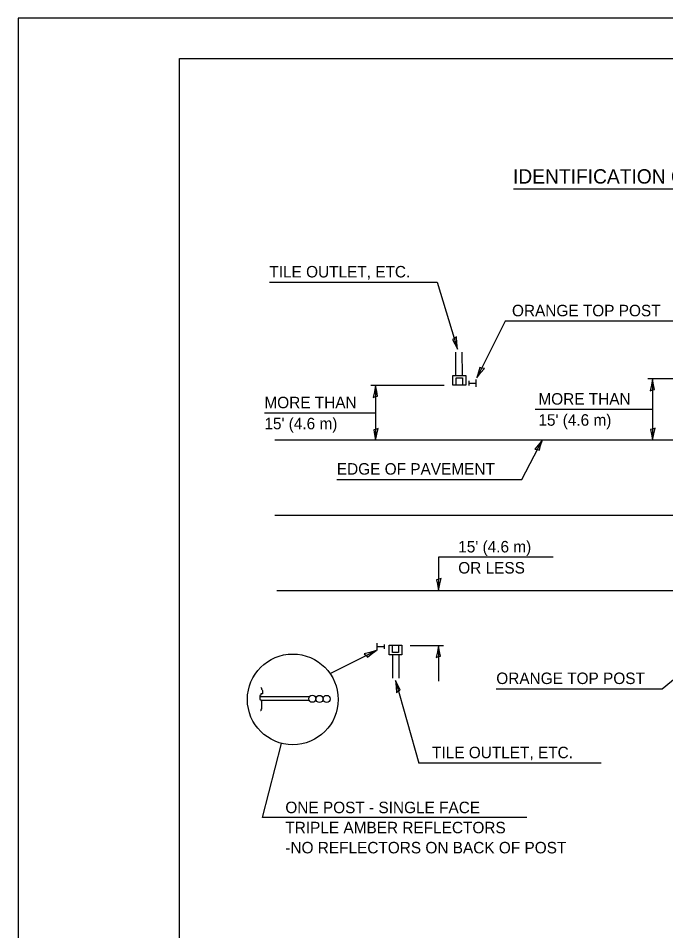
# Model space of a CAD drawing. Extents: x 99355 to 100035, y 99510 to 99962.
# Drawn here: x 99354.6 to 99515.2, y 99735.9 to 99962.2 of the extents above; entities that cross this region are included whole.
import ezdxf

# ---------------------------------------------------------------- set-up
doc = ezdxf.new("R2010")
doc.units = 0
for name, color, linetype in [('Design_EX_Roadway Dimensions', 7, 'Continuous'), ('Design_PR_PMK Symbols', 7, 'Continuous'), ('Design_PR_Roadway Dimensions', 7, 'Continuous'), ('Design_PR_Roadway Notes', 7, 'Continuous'), ('Level 2', 7, 'Continuous'), ('Level 29', 7, 'Continuous'), ('Level 3', 7, 'Continuous'), ('Level 37', 7, 'Continuous'), ('Level 43', 7, 'Continuous'), ('Level 55', 7, 'Continuous'), ('Sheets_50 Reference Boundary', 7, 'Continuous'), ('Sheets_General Details', 7, 'Continuous'), ('Sheets_Printer Plotting Border', 7, 'Continuous'), ('Topo_Riprap', 7, 'Continuous')]:
    doc.layers.add(name, color=color, linetype=linetype)

msp = doc.modelspace()

# ---------------------------------------------------------------- linework, layer by layer
at = {"layer": 'Design_PR_PMK Symbols'}
for p, q in [((99468.11, 99872.62), (99468.11, 99870.8)), ((99466.32, 99872.28), (99466.32, 99871.14)), ((99466.32, 99871.71), (99468.11, 99871.71)), ((99443.65, 99805.47), (99443.65, 99807.29)), ((99445.44, 99805.81), (99445.44, 99806.95)), ((99445.44, 99806.38), (99443.65, 99806.38)), ((99426.76, 99793.9), (99414.51, 99793.9)), ((99426.76, 99793.05), (99414.79, 99793.05))]:
    msp.add_line(p, q, dxfattribs=at)
msp.add_lwpolyline([(99414.79, 99796.25), (99414.94, 99796.11), (99414.94, 99795.97), (99414.94, 99795.83), (99415.08, 99795.69), (99415.22, 99795.55), (99415.22, 99795.41), (99415.22, 99795.27), (99415.22, 99795.13), (99415.22, 99794.99), (99415.22, 99794.84), (99415.22, 99794.71), (99415.08, 99794.71), (99414.94, 99794.71), (99414.79, 99794.71), (99414.79, 99794.56), (99414.79, 99794.42), (99414.66, 99794.42), (99414.66, 99794.28), (99414.51, 99794.28), (99414.51, 99794.14), (99414.51, 99794), (99414.51, 99793.86), (99414.51, 99793.72), (99414.51, 99793.58), (99414.51, 99793.44), (99414.51, 99793.3), (99414.66, 99793.3), (99414.66, 99793.16), (99414.79, 99793.16), (99414.79, 99793.02), (99414.94, 99793.02), (99414.94, 99792.87), (99414.94, 99792.74), (99414.94, 99792.59), (99414.94, 99792.45), (99414.94, 99792.31), (99414.94, 99792.17), (99414.94, 99792.03), (99414.94, 99791.89), (99414.94, 99791.75), (99414.94, 99791.61), (99414.94, 99791.47), (99414.94, 99791.33), (99414.94, 99791.19), (99414.94, 99791.05), (99414.94, 99790.9), (99414.79, 99790.77), (99414.79, 99790.62), (99414.79, 99790.48), (99414.66, 99790.48)], dxfattribs=at)
for centre in [(99427.54, 99793.48), (99429.32, 99793.41), (99431.09, 99793.41)]:
    msp.add_circle(centre, 0.891, dxfattribs=at)
at = {"layer": 'Design_PR_Roadway Notes'}
for p, q in [((99431.95, 99799.71), (99443.36, 99805.39)), ((99448.16, 99797.99), (99453.96, 99777.53))]:
    msp.add_line(p, q, dxfattribs=at)
for points in [[(99416.89, 99896.75), (99458.49, 99896.75)], [(99458.49, 99896.75), (99463.55, 99880.17)], [(99517.4, 99887.13), (99475.38, 99887.13), (99468.3, 99873.01)], [(99479.47, 99847.85), (99484.62, 99857.68)], [(99433.62, 99847.85), (99479.47, 99847.85)], [(99514.28, 99795.92), (99522.16, 99802.36)], [(99473.15, 99795.92), (99514.28, 99795.92)], [(99415.2, 99764.02), (99419.91, 99782.4)], [(99499.18, 99777.53), (99453.96, 99777.53)], [(99480.71, 99764.02), (99415.2, 99764.02)]]:
    msp.add_lwpolyline(points, dxfattribs=at)
for points in [[(99463.28, 99883.19), (99462.8, 99882.79), (99462.31, 99882.54), (99462.87, 99881.51), (99463.55, 99880.17), (99463.36, 99881.76)], [(99470.19, 99875.38), (99469.57, 99875.42), (99469.04, 99875.58), (99468.74, 99874.45), (99468.3, 99873.01), (99469.27, 99874.29)], [(99482.69, 99855.34), (99483.31, 99855.29), (99483.83, 99855.12), (99484.15, 99856.25), (99484.62, 99857.68), (99483.63, 99856.41)], [(99440.43, 99804.62), (99440.9, 99804.22), (99441.23, 99803.77), (99442.15, 99804.5), (99443.36, 99805.39), (99441.82, 99804.94)], [(99448.37, 99794.97), (99448.86, 99795.35), (99449.36, 99795.59), (99448.81, 99796.63), (99448.16, 99797.99), (99448.32, 99796.39)]]:
    msp.add_lwpolyline(points, close=True, dxfattribs=at)
at = {"layer": 'Level 2'}
msp.add_line((99418.25, 99838.99), (99719.38, 99838.99), dxfattribs=at)
at = {"layer": 'Level 29'}
for p, q in [((99418.25, 99857.68), (99719.38, 99857.68)), ((99418.77, 99820.35), (99719.9, 99820.35))]:
    msp.add_line(p, q, dxfattribs=at)
at = {"layer": 'Level 3'}
msp.add_line((99477.42, 99919.94), (99676.46, 99919.94), dxfattribs=at)
at = {"layer": 'Level 37'}
for p, q in [((99463.15, 99873.8), (99463.14, 99879.43)), ((99464.74, 99873.76), (99464.73, 99879.44)), ((99447.4, 99804.22), (99447.4, 99798.53)), ((99448.98, 99804.18), (99448.99, 99798.55))]:
    msp.add_line(p, q, dxfattribs=at)
at = {"layer": 'Level 43'}
for p, q in [((99524.27, 99872.82), (99510.72, 99872.82)), ((99511.9, 99872.82), (99511.9, 99857.59)), ((99460.24, 99871.14), (99442.06, 99871.14)), ((99443.24, 99871.14), (99443.24, 99857.51)), ((99458.85, 99828.56), (99458.85, 99820.35)), ((99487.28, 99828.56), (99458.85, 99828.56)), ((99451.79, 99806.69), (99460.04, 99806.69)), ((99458.85, 99806.69), (99458.85, 99797.83))]:
    msp.add_line(p, q, dxfattribs=at)
for points in [[(99511.28, 99869.85), (99511.85, 99870.1), (99512.4, 99870.19), (99512.16, 99871.34), (99511.9, 99872.82), (99511.61, 99871.24)], [(99442.62, 99868.17), (99443.19, 99868.41), (99443.74, 99868.51), (99443.5, 99869.65), (99443.24, 99871.14), (99442.96, 99869.56)], [(99443.86, 99860.48), (99443.29, 99860.23), (99442.75, 99860.14), (99442.99, 99858.99), (99443.24, 99857.51), (99443.53, 99859.09)], [(99512.52, 99860.56), (99511.95, 99860.32), (99511.41, 99860.23), (99511.65, 99859.08), (99511.9, 99857.59), (99512.19, 99859.18)], [(99459.47, 99823.32), (99458.9, 99823.08), (99458.35, 99822.98), (99458.59, 99821.84), (99458.85, 99820.35), (99459.14, 99821.93)], [(99458.23, 99803.72), (99458.8, 99803.96), (99459.35, 99804.06), (99459.11, 99805.21), (99458.85, 99806.69), (99458.56, 99805.11)]]:
    msp.add_lwpolyline(points, close=True, dxfattribs=at)
for points in [[(99443.24, 99864.32), (99415.66, 99864.32)], [(99511.9, 99865.21), (99482.76, 99865.21)]]:
    msp.add_lwpolyline(points, dxfattribs=at)
at = {"layer": 'Level 55'}
msp.add_circle((99422.7, 99793.31), 11.25, dxfattribs=at)
at = {"layer": 'Sheets_50 Reference Boundary'}
msp.add_lwpolyline([(99394.64, 99952.22), (100024.64, 99952.22), (100024.64, 99552.22), (99394.64, 99552.22)], close=True, dxfattribs=at)
at = {"layer": 'Sheets_General Details'}
for p, q in [((99354.64, 99962.22), (99354.64, 99522.22)), ((100034.64, 99962.22), (99354.64, 99962.22))]:
    msp.add_line(p, q, dxfattribs=at)
msp.add_lwpolyline([(99394.64, 99952.22), (100024.64, 99952.22), (100024.64, 99532.22), (99394.64, 99532.22)], close=True, dxfattribs=at)
at = {"layer": 'Sheets_Printer Plotting Border'}
msp.add_lwpolyline([(99354.64, 99522.22), (100034.64, 99522.22), (100034.64, 99962.22), (99354.64, 99962.22)], close=True, dxfattribs=at)
at = {"layer": 'Topo_Riprap'}
for points in [[(99462.37, 99873.62), (99465.57, 99873.62), (99465.57, 99871.25), (99462.37, 99871.25)], [(99463.21, 99873.06), (99464.74, 99873.06), (99464.74, 99871.25), (99463.21, 99871.25)], [(99449.76, 99804.36), (99446.56, 99804.36), (99446.56, 99806.73), (99449.76, 99806.73)], [(99448.93, 99804.92), (99447.4, 99804.92), (99447.4, 99806.73), (99448.93, 99806.73)]]:
    msp.add_lwpolyline(points, close=True, dxfattribs=at)

# ---------------------------------------------------------------- texts
at = {"layer": 'Design_EX_Roadway Dimensions'}
msp.add_text('IDENTIFICATION OF ROADSIDE HAZARDS FOR TWO-LANE ROADWAYS', height=3.5625, dxfattribs=at).set_placement((99477.29, 99921.22))
at = {"layer": 'Design_PR_Roadway Dimensions'}
for s, p in [('MORE THAN', (99415.66, 99865.51)), ('MORE THAN', (99483.59, 99866.4)), ("15' (4.6 m)", (99483.59, 99861.17)), ("15' (4.6 m)", (99415.66, 99860.29)), ("15' (4.6 m)", (99463.72, 99829.75)), ('OR LESS', (99463.72, 99824.52))]:
    msp.add_text(s, height=2.85, dxfattribs=at).set_placement(p)
at = {"layer": 'Design_PR_Roadway Notes'}
for s, p in [('TILE OUTLET, ETC.', (99416.89, 99897.94)), ('ORANGE TOP POST', (99477.04, 99888.31)), ('EDGE OF PAVEMENT', (99433.62, 99849.04)), ('ORANGE TOP POST', (99473.15, 99797.11)), ('TILE OUTLET, ETC.', (99457.22, 99778.72)), ('ONE POST - SINGLE FACE', (99420.85, 99765.09)), ('TRIPLE AMBER REFLECTORS', (99420.85, 99760.1)), ('-NO REFLECTORS ON BACK OF POST', (99420.85, 99755.12))]:
    msp.add_text(s, height=2.85, dxfattribs=at).set_placement(p)

doc.saveas('drawing.dxf')
